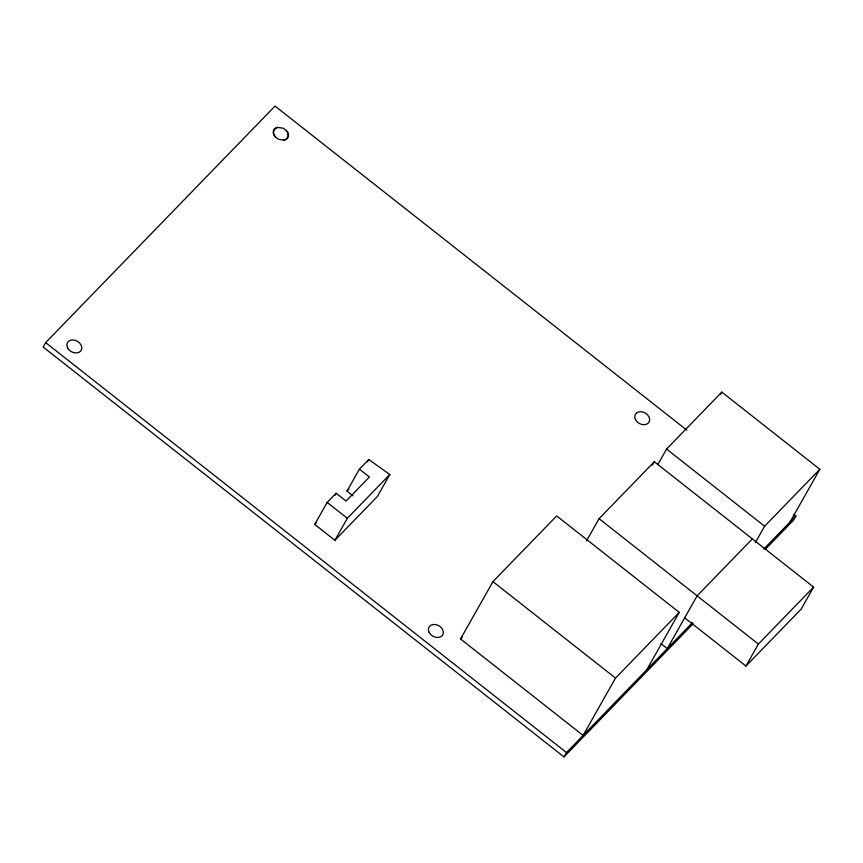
<?xml version="1.0" encoding="UTF-8"?>
<svg xmlns="http://www.w3.org/2000/svg" width="863" height="863" viewBox="0 0 863 863"><rect width="100%" height="100%" fill="white"/><g stroke="black" fill="none" stroke-linecap="round" stroke-linejoin="round"><path stroke-width="1.29" d="M686.84 430.162L275.038 106.073L45.642 342.622L43.15 347.023L563.992 756.927L693.205 623.69M314.725 524.413L327.163 502.428L336.106 493.205L346.085 501.058L369.407 477.002L359.429 469.148L368.771 459.526L389.817 474.499L377.379 496.484L334.898 540.292L314.725 524.413L316.516 522.568M334.801 495.513L336.106 493.205M352.978 495.847L346.991 491.133L359.429 469.148M367.455 461.834L368.771 459.526M334.898 540.292L347.347 518.296L389.817 474.499M679.235 612.374L615.513 678.091L583.086 735.416L460.529 638.965L492.967 581.64L556.689 515.934L679.235 612.374L646.808 669.71M586.473 540.961L599.073 518.685L654.305 461.727L813.615 587.11L801.177 609.105L745.956 666.053L684.683 617.822M652.309 465.254L654.305 461.727M657.962 464.316L666.581 449.062L721.813 392.115L819.85 469.278L789.99 522.05M720.486 394.467L721.813 392.115M563.992 756.927L566.484 752.536L692.536 622.547M755.341 542.644L764.629 526.225L819.85 469.278M793.766 514.316L795.88 515.977L793.388 520.378L765.298 549.343M745.956 666.053L758.394 644.068L813.615 587.11M346.991 491.133L348.857 489.213M460.529 638.965L462.406 637.034M752.342 538.89L697.121 595.837L667.261 648.609L660.939 643.625M763.787 549.073L795.88 515.977M277.832 127.454L283.193 128.199L286.71 130.831A7.864 6.019 29.5 0 1 284.207 140.184L278.501 139.299L274.984 136.667A7.864 6.019 29.5 0 1 277.487 127.314L277.832 127.454A7.864 6.019 29.5 0 0 275.329 136.807M666.581 449.062L764.629 526.225M599.073 518.685L758.394 644.068M492.967 581.64L615.513 678.091M327.163 502.428L347.347 518.296M45.642 342.622L566.484 752.536M286.365 130.701A7.864 6.019 29.5 0 1 283.851 140.043M636.646 412.87L635.546 414.024A7.864 6.019 29.5 0 0 641.953 424.499A7.864 6.019 29.5 0 0 649.062 417.056A7.864 6.019 29.5 0 0 636.646 412.87M67.605 347.821A7.864 6.019 29.5 0 0 80.475 351.263A7.864 6.019 29.5 0 0 74.962 340.238A7.864 6.019 29.5 0 0 67.605 347.821M429.138 632.352A7.864 6.019 29.5 0 0 442.007 635.794A7.864 6.019 29.5 0 0 436.495 624.758A7.864 6.019 29.5 0 0 429.138 632.352"/></g></svg>
